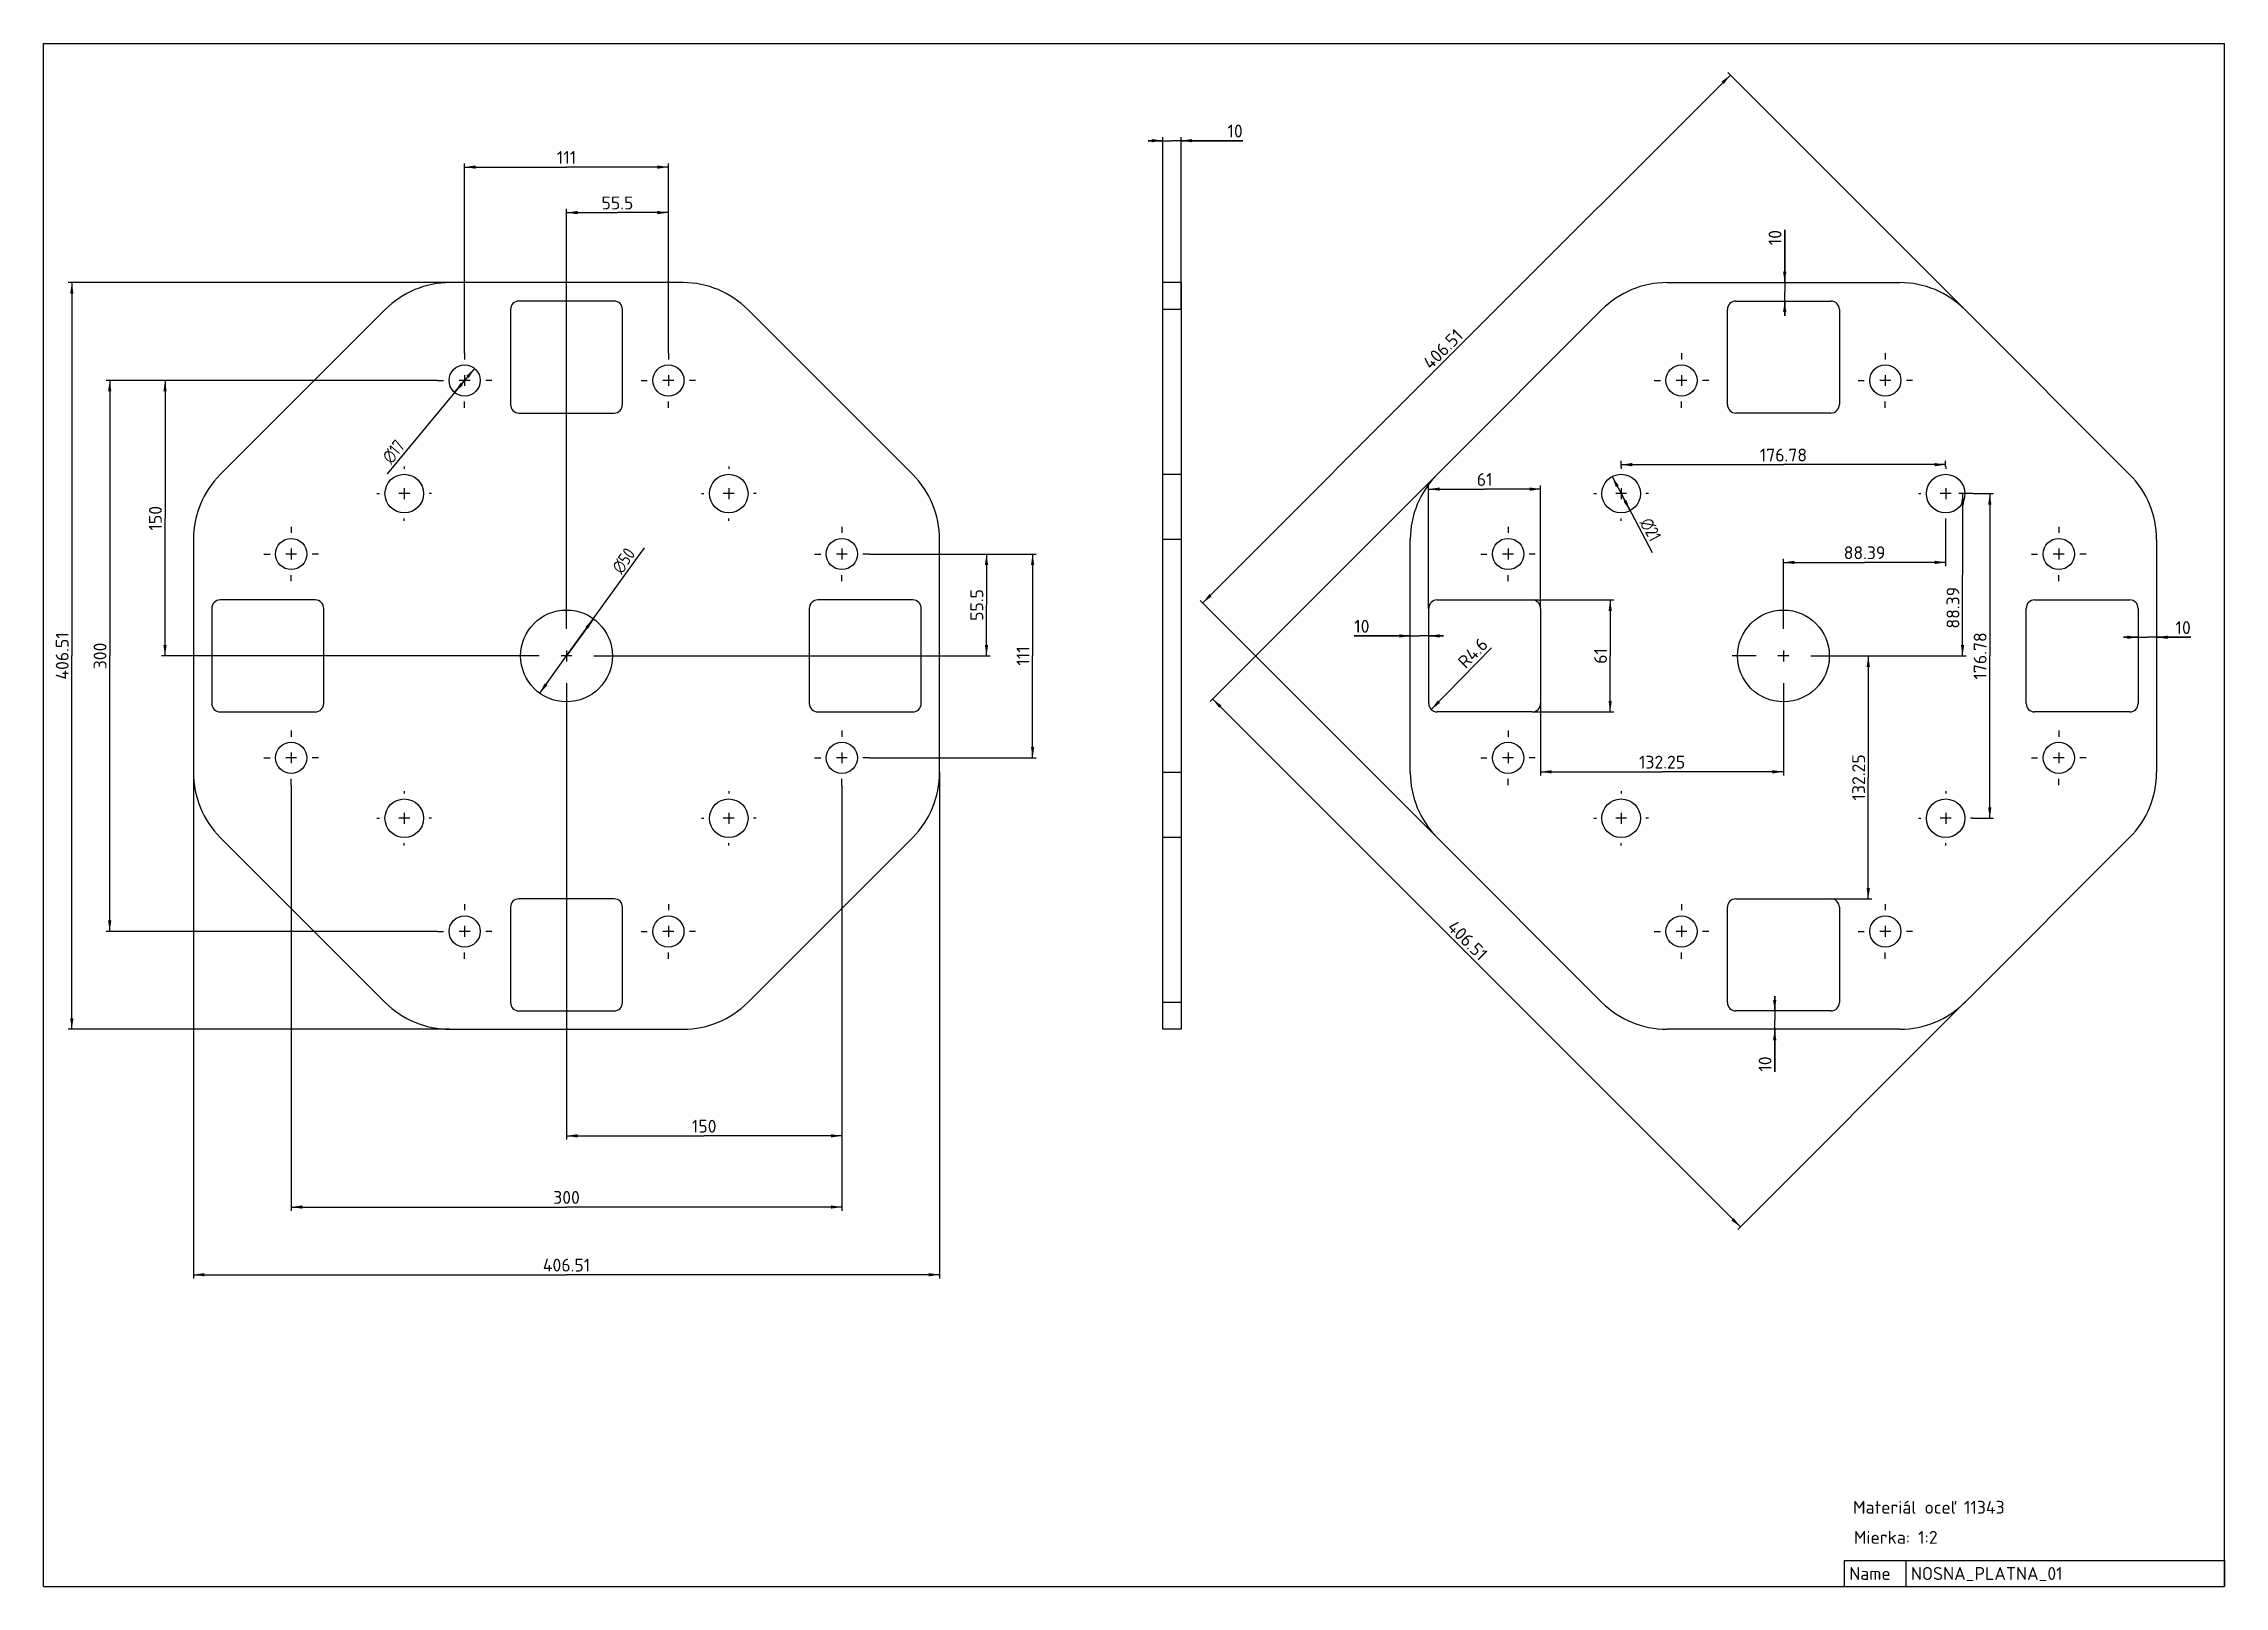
# Model space of a CAD drawing. Header units: millimetres. Extents: x 0 to 594, y 0 to 420.
import ezdxf

# ---------------------------------------------------------------- set-up
doc = ezdxf.new("R2010")
doc.units = ezdxf.units.MM
doc.header["$LTSCALE"] = 32.67
doc.linetypes.add('CENTER', pattern=[0.6, 0.375, -0.075, 0.075, -0.075])
doc.layers.get('0').update_dxf_attribs({"linetype": 'CONTINUOUS'})
doc.layers.add('DEFAULT_1', color=7, linetype='CENTER')
doc.styles.get("Standard").update_dxf_attribs({"font": 'isocpeur.ttf'})
doc.styles.add('TEXTSTYLE_1', font='gdt', dxfattribs={"width": 0.8})
doc.dimstyles.new('DIMSTYLE_1', dxfattribs={"dimtxt": 3.5, "dimasz": 3, "dimexe": 0.18, "dimexo": 0.0625, "dimgap": 0.09, "dimtad": 1, "dimlfac": 2, "dimdsep": 46, "dimtxsty": 'Standard', "dimblk": '_FILLED', "dimblk1": '_FILLED', "dimblk2": '_FILLED', "dimcen": 0.09, "dimadec": 0, "dimazin": 0, "dimtp": 0.01, "dimtm": 0.01, "dimtfac": 1, "dimtofl": 0, "dimtmove": 0, "dimatfit": 3, "dimldrblk": '_FILLED', "dimfxl": 1, "dimtolj": 1, "dimarcsym": 0})
doc.dimstyles.new('DIMSTYLE_2', dxfattribs={"dimtxt": 3.5, "dimasz": 3, "dimexe": 0.18, "dimexo": 0.0625, "dimgap": 0.09, "dimtad": 1, "dimlfac": 2, "dimdsep": 46, "dimtxsty": 'Standard', "dimblk": '_FILLED', "dimblk1": '_FILLED', "dimblk2": '_FILLED', "dimcen": 0.09, "dimadec": 0, "dimazin": 0, "dimtp": 0.01, "dimtm": 0.01, "dimtfac": 1, "dimtofl": 0, "dimtmove": 0, "dimatfit": 3, "dimldrblk": '_FILLED', "dimfxl": 1, "dimtolj": 1, "dimarcsym": 0})
doc.dimstyles.new('DIMSTYLE_3', dxfattribs={"dimtxt": 3.5, "dimasz": 3, "dimexe": 0.18, "dimexo": 0.0625, "dimgap": 0.09, "dimtad": 1, "dimlfac": 2, "dimdsep": 46, "dimtxsty": 'Standard', "dimblk": '_FILLED', "dimblk1": '_FILLED', "dimblk2": '_FILLED', "dimcen": 0.09, "dimadec": 0, "dimazin": 0, "dimtp": 0.01, "dimtm": 0.01, "dimtfac": 1, "dimtofl": 0, "dimtmove": 0, "dimatfit": 3, "dimldrblk": '_FILLED', "dimfxl": 1, "dimtolj": 1, "dimarcsym": 0})

# ---------------------------------------------------------------- blocks, each defined once
blk = doc.blocks.new('_FILLED')
at = {"color": 0, "linetype": 'ByBlock'}
blk.add_solid([(0, 0), (-1, 0.15), (-1, -0.15)], dxfattribs=at)
blk = doc.blocks.new('*D1')
at = {"color": 2, "linetype": 'Continuous'}
for p, q in [((142.43, 267.3), (142.43, 375)), ((170.18, 335.73), (170.18, 375)), ((142.43, 374), (156.3, 374)), ((170.18, 374), (156.3, 374))]:
    blk.add_line(p, q, dxfattribs=at)
at = {"color": 2, "linetype": 'Continuous', "xscale": 3, "yscale": 3, "zscale": 3, "rotation": 180}
blk.add_blockref('_FILLED', (142.43, 374), dxfattribs=at)
at = {"color": 2, "linetype": 'Continuous', "xscale": 3, "yscale": 3, "zscale": 3}
blk.add_blockref('_FILLED', (170.18, 374), dxfattribs=at)
at = {"color": 2, "linetype": 'Continuous', "insert": (156.3, 378.38), "char_height": 3.5, "width": 8.3884, "attachment_point": 2, "line_spacing_factor": 0.9}
blk.add_mtext('55.5', dxfattribs=at)
blk = doc.blocks.new('*D2')
at = {"color": 2, "linetype": 'Continuous'}
for p, q in [((114.68, 335.73), (114.68, 387.39)), ((114.68, 386.39), (142.43, 386.39)), ((170.18, 386.39), (142.43, 386.39)), ((170.18, 335.73), (170.18, 387.39))]:
    blk.add_line(p, q, dxfattribs=at)
at = {"color": 2, "linetype": 'Continuous', "xscale": 3, "yscale": 3, "zscale": 3, "rotation": 180}
blk.add_blockref('_FILLED', (114.68, 386.39), dxfattribs=at)
at = {"color": 2, "linetype": 'Continuous', "xscale": 3, "yscale": 3, "zscale": 3}
blk.add_blockref('_FILLED', (170.18, 386.39), dxfattribs=at)
at = {"color": 2, "linetype": 'Continuous', "insert": (142.43, 390.76), "char_height": 3.5, "width": 5.25, "attachment_point": 2, "line_spacing_factor": 0.9}
blk.add_mtext('111', dxfattribs=at)
blk = doc.blocks.new('*D3')
at = {"color": 2, "linetype": 'Continuous'}
for p, q in [((224.85, 281.05), (257.82, 281.05)), ((256.82, 281.05), (256.82, 267.18)), ((256.82, 253.3), (256.82, 267.18)), ((156.43, 253.3), (257.82, 253.3))]:
    blk.add_line(p, q, dxfattribs=at)
at = {"color": 2, "linetype": 'Continuous', "xscale": 3, "yscale": 3, "zscale": 3}
for p, rotation in [((256.82, 281.05), 90), ((256.82, 253.3), 270)]:
    blk.add_blockref('_FILLED', p, dxfattribs=dict(at, rotation=rotation))
at = {"color": 2, "linetype": 'Continuous', "insert": (252.44, 267.18), "char_height": 3.5, "width": 8.3884, "attachment_point": 2, "rotation": 90, "line_spacing_factor": 0.9}
blk.add_mtext('55.5', dxfattribs=at)
blk = doc.blocks.new('*D4')
at = {"color": 2, "linetype": 'Continuous'}
for p, q in [((224.85, 281.05), (270.38, 281.05)), ((269.38, 281.05), (269.38, 253.3)), ((269.38, 225.55), (269.38, 253.3)), ((224.85, 225.55), (270.38, 225.55))]:
    blk.add_line(p, q, dxfattribs=at)
at = {"color": 2, "linetype": 'Continuous', "xscale": 3, "yscale": 3, "zscale": 3}
for p, rotation in [((269.38, 281.05), 90), ((269.38, 225.55), 270)]:
    blk.add_blockref('_FILLED', p, dxfattribs=dict(at, rotation=rotation))
at = {"color": 2, "linetype": 'Continuous', "insert": (265, 253.3), "char_height": 3.5, "width": 5.25, "attachment_point": 2, "rotation": 90, "line_spacing_factor": 0.9}
blk.add_mtext('111', dxfattribs=at)
blk = doc.blocks.new('*D5')
at = {"color": 2, "linetype": 'Continuous'}
for p, q in [((142.43, 253.3), (163.63, 282.72)), ((149.74, 263.44), (142.43, 253.3)), ((135.12, 243.16), (142.43, 253.3))]:
    blk.add_line(p, q, dxfattribs=at)
at = {"color": 2, "linetype": 'Continuous', "xscale": 3, "yscale": 3, "zscale": 3}
for p, rotation in [((149.74, 263.44), 54.2117936245), ((135.12, 243.16), 234.2117936245)]:
    blk.add_blockref('_FILLED', p, dxfattribs=dict(at, rotation=rotation))
at = {"color": 2, "linetype": 'Continuous', "insert": (154.5, 277.53), "char_height": 3.5, "width": 9.5551, "attachment_point": 1, "rotation": 54.21179, "line_spacing_factor": 0.9, "style": 'TEXTSTYLE_1'}
blk.add_mtext('{\\Fgdt;n}\\Fisocpeur.ttf;50', dxfattribs=at)
blk = doc.blocks.new('*D6')
at = {"color": 2, "linetype": 'Continuous'}
for p, q in [((114.68, 328.3), (93.61, 302.91)), ((111.96, 325.03), (114.68, 328.3)), ((117.39, 331.57), (114.68, 328.3))]:
    blk.add_line(p, q, dxfattribs=at)
at = {"color": 2, "linetype": 'Continuous', "xscale": 3, "yscale": 3, "zscale": 3}
for p, rotation in [((111.96, 325.03), 230.3162740062), ((117.39, 331.57), 50.31627400619999)]:
    blk.add_blockref('_FILLED', p, dxfattribs=dict(at, rotation=rotation))
at = {"color": 2, "linetype": 'Continuous', "insert": (95.9, 312.52), "char_height": 3.5, "width": 8.8609, "attachment_point": 3, "rotation": 50.31627, "line_spacing_factor": 0.9, "style": 'TEXTSTYLE_1'}
blk.add_mtext('{\\Fgdt;n}\\Fisocpeur.ttf;17', dxfattribs=at)
blk = doc.blocks.new('*D7')
at = {"color": 2, "linetype": 'Continuous'}
for p, q in [((142.43, 239.3), (142.43, 121.65)), ((217.43, 218.13), (217.43, 121.65)), ((142.43, 122.65), (179.93, 122.65)), ((217.43, 122.65), (179.93, 122.65))]:
    blk.add_line(p, q, dxfattribs=at)
at = {"color": 2, "linetype": 'Continuous', "xscale": 3, "yscale": 3, "zscale": 3, "rotation": 180}
blk.add_blockref('_FILLED', (142.43, 122.65), dxfattribs=at)
at = {"color": 2, "linetype": 'Continuous', "xscale": 3, "yscale": 3, "zscale": 3}
blk.add_blockref('_FILLED', (217.43, 122.65), dxfattribs=at)
at = {"color": 2, "linetype": 'Continuous', "insert": (179.93, 127.02), "char_height": 3.5, "width": 6.6384, "attachment_point": 2, "line_spacing_factor": 0.9}
blk.add_mtext('150', dxfattribs=at)
blk = doc.blocks.new('*D8')
at = {"color": 2, "linetype": 'Continuous'}
for p, q in [((67.43, 218.13), (67.43, 102.27)), ((217.43, 218.13), (217.43, 102.27)), ((67.43, 103.27), (142.43, 103.27)), ((217.43, 103.27), (142.43, 103.27))]:
    blk.add_line(p, q, dxfattribs=at)
at = {"color": 2, "linetype": 'Continuous', "xscale": 3, "yscale": 3, "zscale": 3, "rotation": 180}
blk.add_blockref('_FILLED', (67.43, 103.27), dxfattribs=at)
at = {"color": 2, "linetype": 'Continuous', "xscale": 3, "yscale": 3, "zscale": 3}
blk.add_blockref('_FILLED', (217.43, 103.27), dxfattribs=at)
at = {"color": 2, "linetype": 'Continuous', "insert": (142.43, 107.64), "char_height": 3.5, "width": 7.3326, "attachment_point": 2, "line_spacing_factor": 0.9}
blk.add_mtext('300', dxfattribs=at)
blk = doc.blocks.new('*D9')
at = {"color": 2, "linetype": 'Continuous'}
for p, q in [((107.25, 328.3), (32.07, 328.3)), ((33.07, 328.3), (33.07, 290.8)), ((33.07, 253.3), (33.07, 290.8)), ((128.43, 253.3), (32.07, 253.3))]:
    blk.add_line(p, q, dxfattribs=at)
at = {"color": 2, "linetype": 'Continuous', "xscale": 3, "yscale": 3, "zscale": 3}
for p, rotation in [((33.07, 328.3), 90), ((33.07, 253.3), 270)]:
    blk.add_blockref('_FILLED', p, dxfattribs=dict(at, rotation=rotation))
at = {"color": 2, "linetype": 'Continuous', "insert": (28.69, 290.8), "char_height": 3.5, "width": 6.6384, "attachment_point": 2, "rotation": 90, "line_spacing_factor": 0.9}
blk.add_mtext('150', dxfattribs=at)
blk = doc.blocks.new('*D10')
at = {"color": 2, "linetype": 'Continuous'}
for p, q in [((107.25, 328.3), (17, 328.3)), ((18, 328.3), (18, 253.3)), ((18, 178.3), (18, 253.3)), ((107.25, 178.3), (17, 178.3))]:
    blk.add_line(p, q, dxfattribs=at)
at = {"color": 2, "linetype": 'Continuous', "xscale": 3, "yscale": 3, "zscale": 3}
for p, rotation in [((18, 328.3), 90), ((18, 178.3), 270)]:
    blk.add_blockref('_FILLED', p, dxfattribs=dict(at, rotation=rotation))
at = {"color": 2, "linetype": 'Continuous', "insert": (13.62, 253.3), "char_height": 3.5, "width": 7.3326, "attachment_point": 2, "rotation": 90, "line_spacing_factor": 0.9}
blk.add_mtext('300', dxfattribs=at)
blk = doc.blocks.new('*D11')
at = {"color": 2, "linetype": 'Continuous'}
for p, q in [((40.8, 221.56), (40.8, 83.84)), ((244.05, 221.56), (244.05, 83.84)), ((40.8, 84.84), (142.43, 84.84)), ((244.05, 84.84), (142.43, 84.84))]:
    blk.add_line(p, q, dxfattribs=at)
at = {"color": 2, "linetype": 'Continuous', "xscale": 3, "yscale": 3, "zscale": 3, "rotation": 180}
blk.add_blockref('_FILLED', (40.8, 84.84), dxfattribs=at)
at = {"color": 2, "linetype": 'Continuous', "xscale": 3, "yscale": 3, "zscale": 3}
blk.add_blockref('_FILLED', (244.05, 84.84), dxfattribs=at)
at = {"color": 2, "linetype": 'Continuous', "insert": (142.43, 89.21), "char_height": 3.5, "width": 12.9298, "attachment_point": 2, "line_spacing_factor": 0.9}
blk.add_mtext('406.51', dxfattribs=at)
blk = doc.blocks.new('*D12')
at = {"color": 2, "linetype": 'Continuous'}
for p, q in [((110.69, 354.93), (6.68, 354.93)), ((7.68, 354.93), (7.68, 253.3)), ((7.68, 151.67), (7.68, 253.3)), ((110.69, 151.67), (6.68, 151.67))]:
    blk.add_line(p, q, dxfattribs=at)
at = {"color": 2, "linetype": 'Continuous', "xscale": 3, "yscale": 3, "zscale": 3}
for p, rotation in [((7.68, 354.93), 90), ((7.68, 151.67), 270)]:
    blk.add_blockref('_FILLED', p, dxfattribs=dict(at, rotation=rotation))
at = {"color": 2, "linetype": 'Continuous', "insert": (3.31, 253.3), "char_height": 3.5, "width": 12.9298, "attachment_point": 2, "rotation": 90, "line_spacing_factor": 0.9}
blk.add_mtext('406.51', dxfattribs=at)
blk = doc.blocks.new('*D13')
at = {"color": 2, "linetype": 'Continuous'}
for p, q in [((459.46, 411.46), (387.6, 339.6)), ((523.31, 347.61), (458.75, 412.16)), ((315.73, 267.73), (387.6, 339.6)), ((379.59, 203.88), (315.03, 268.44))]:
    blk.add_line(p, q, dxfattribs=at)
at = {"color": 2, "linetype": 'Continuous', "xscale": 3, "yscale": 3, "zscale": 3}
for p, rotation in [((459.46, 411.46), 45), ((315.73, 267.73), 225)]:
    blk.add_blockref('_FILLED', p, dxfattribs=dict(at, rotation=rotation))
at = {"color": 2, "linetype": 'Continuous', "insert": (379.91, 338.09), "char_height": 3.5, "width": 12.9298, "attachment_point": 2, "rotation": 45, "line_spacing_factor": 0.9}
blk.add_mtext('406.51', dxfattribs=at)
blk = doc.blocks.new('*D14')
at = {"color": 2, "linetype": 'Continuous'}
for p, q in [((379.59, 302.72), (317.73, 240.86)), ((318.43, 241.57), (390.29, 169.71)), ((462.16, 97.84), (390.29, 169.71)), ((523.31, 159), (461.45, 97.14))]:
    blk.add_line(p, q, dxfattribs=at)
at = {"color": 2, "linetype": 'Continuous', "xscale": 3, "yscale": 3, "zscale": 3}
for p, rotation in [((318.43, 241.57), 135), ((462.16, 97.84), 315)]:
    blk.add_blockref('_FILLED', p, dxfattribs=dict(at, rotation=rotation))
at = {"color": 2, "linetype": 'Continuous', "insert": (389.09, 177.09), "char_height": 3.5, "width": 12.9298, "attachment_point": 2, "rotation": 315, "line_spacing_factor": 0.9}
blk.add_mtext('406.51', dxfattribs=at)
blk = doc.blocks.new('*D15')
at = {"color": 2, "linetype": 'Continuous'}
for p, q in [((304.84, 393.58), (300.84, 393.58)), ((300.84, 393.58), (307.34, 393.58)), ((304.84, 347.61), (304.84, 394.58)), ((326.67, 393.58), (307.34, 393.58)), ((309.84, 347.61), (309.84, 394.58)), ((309.84, 393.58), (326.67, 393.58))]:
    blk.add_line(p, q, dxfattribs=at)
at = {"color": 2, "linetype": 'Continuous', "xscale": 3, "yscale": 3, "zscale": 3}
blk.add_blockref('_FILLED', (304.84, 393.58), dxfattribs=at)
at = {"color": 2, "linetype": 'Continuous', "xscale": 3, "yscale": 3, "zscale": 3, "rotation": 180}
blk.add_blockref('_FILLED', (309.84, 393.58), dxfattribs=at)
at = {"color": 2, "linetype": 'Continuous', "insert": (322.47, 397.95), "char_height": 3.5, "width": 4.1942, "attachment_point": 1, "line_spacing_factor": 0.9}
blk.add_mtext('10', dxfattribs=at)
blk = doc.blocks.new('*D16')
at = {"color": 2, "linetype": 'Continuous'}
for p, q in [((405.46, 268.55), (427.7, 268.55)), ((426.7, 268.55), (426.7, 253.3)), ((426.7, 238.05), (426.7, 253.3)), ((405.46, 238.05), (427.7, 238.05))]:
    blk.add_line(p, q, dxfattribs=at)
at = {"color": 2, "linetype": 'Continuous', "xscale": 3, "yscale": 3, "zscale": 3}
for p, rotation in [((426.7, 268.55), 90), ((426.7, 238.05), 270)]:
    blk.add_blockref('_FILLED', p, dxfattribs=dict(at, rotation=rotation))
at = {"color": 2, "linetype": 'Continuous', "insert": (422.33, 253.3), "char_height": 3.5, "width": 4.1942, "attachment_point": 2, "rotation": 90, "line_spacing_factor": 0.9}
blk.add_mtext('61', dxfattribs=at)
blk = doc.blocks.new('*D17')
at = {"color": 2, "linetype": 'Continuous'}
for p, q in [((377.26, 266.25), (377.26, 299.72)), ((377.26, 298.72), (392.51, 298.72)), ((407.76, 298.72), (392.51, 298.72)), ((407.76, 266.25), (407.76, 299.72))]:
    blk.add_line(p, q, dxfattribs=at)
at = {"color": 2, "linetype": 'Continuous', "xscale": 3, "yscale": 3, "zscale": 3, "rotation": 180}
blk.add_blockref('_FILLED', (377.26, 298.72), dxfattribs=at)
at = {"color": 2, "linetype": 'Continuous', "xscale": 3, "yscale": 3, "zscale": 3}
blk.add_blockref('_FILLED', (407.76, 298.72), dxfattribs=at)
at = {"color": 2, "linetype": 'Continuous', "insert": (392.51, 303.09), "char_height": 3.5, "width": 4.1942, "attachment_point": 2, "line_spacing_factor": 0.9}
blk.add_mtext('61', dxfattribs=at)
blk = doc.blocks.new('*D18')
at = {"color": 2, "linetype": 'Continuous'}
blk.add_line((377.96, 238.7), (394.34, 255.5), dxfattribs=at)
at = {"color": 2, "linetype": 'Continuous', "xscale": 3, "yscale": 3, "zscale": 3, "rotation": 225.7103173213}
blk.add_blockref('_FILLED', (377.96, 238.7), dxfattribs=at)
at = {"color": 2, "linetype": 'Continuous', "insert": (384.87, 252.06), "char_height": 3.5, "width": 9.0826, "attachment_point": 1, "rotation": 45.71032, "line_spacing_factor": 0.9}
blk.add_mtext('R4.6', dxfattribs=at)
blk = doc.blocks.new('*D19')
at = {"color": 2, "linetype": 'Continuous'}
for p, q in [((487.89, 253.3), (498, 253.3)), ((497, 253.3), (497, 220.24)), ((497, 187.17), (497, 220.24)), ((486.84, 187.17), (498, 187.17))]:
    blk.add_line(p, q, dxfattribs=at)
at = {"color": 2, "linetype": 'Continuous', "xscale": 3, "yscale": 3, "zscale": 3}
for p, rotation in [((497, 253.3), 90), ((497, 187.17), 270)]:
    blk.add_blockref('_FILLED', p, dxfattribs=dict(at, rotation=rotation))
at = {"color": 2, "linetype": 'Continuous', "insert": (492.62, 220.24), "char_height": 3.5, "width": 12.5826, "attachment_point": 2, "rotation": 90, "line_spacing_factor": 0.9}
blk.add_mtext('132.25', dxfattribs=at)
blk = doc.blocks.new('*D20')
at = {"color": 2, "linetype": 'Continuous'}
for p, q in [((407.76, 240.35), (407.76, 220.76)), ((473.89, 239.3), (473.89, 220.76)), ((407.76, 221.76), (440.83, 221.76)), ((473.89, 221.76), (440.83, 221.76))]:
    blk.add_line(p, q, dxfattribs=at)
at = {"color": 2, "linetype": 'Continuous', "xscale": 3, "yscale": 3, "zscale": 3, "rotation": 180}
blk.add_blockref('_FILLED', (407.76, 221.76), dxfattribs=at)
at = {"color": 2, "linetype": 'Continuous', "xscale": 3, "yscale": 3, "zscale": 3}
blk.add_blockref('_FILLED', (473.89, 221.76), dxfattribs=at)
at = {"color": 2, "linetype": 'Continuous', "insert": (440.83, 226.14), "char_height": 3.5, "width": 12.5826, "attachment_point": 2, "line_spacing_factor": 0.9}
blk.add_mtext('132.25', dxfattribs=at)
blk = doc.blocks.new('*D21')
at = {"color": 2, "linetype": 'Continuous'}
for p, q in [((372.26, 258.75), (356.94, 258.75)), ((356.94, 258.75), (374.76, 258.75)), ((381.26, 258.75), (374.76, 258.75)), ((377.26, 258.75), (381.26, 258.75))]:
    blk.add_line(p, q, dxfattribs=at)
at = {"color": 2, "linetype": 'Continuous', "xscale": 3, "yscale": 3, "zscale": 3}
blk.add_blockref('_FILLED', (372.26, 258.75), dxfattribs=at)
at = {"color": 2, "linetype": 'Continuous', "xscale": 3, "yscale": 3, "zscale": 3, "rotation": 180}
blk.add_blockref('_FILLED', (377.26, 258.75), dxfattribs=at)
at = {"color": 2, "linetype": 'Continuous', "insert": (361.14, 263.13), "char_height": 3.5, "width": 4.1942, "attachment_point": 3, "line_spacing_factor": 0.9}
blk.add_mtext('10', dxfattribs=at)
blk = doc.blocks.new('*D22')
at = {"color": 2, "linetype": 'Continuous'}
for p, q in [((471.51, 156.67), (471.51, 160.67)), ((471.51, 160.67), (471.51, 154.17)), ((471.51, 140.09), (471.51, 154.17)), ((471.51, 151.67), (471.51, 140.09))]:
    blk.add_line(p, q, dxfattribs=at)
at = {"color": 2, "linetype": 'Continuous', "xscale": 3, "yscale": 3, "zscale": 3}
for p, rotation in [((471.51, 156.67), 270), ((471.51, 151.67), 90)]:
    blk.add_blockref('_FILLED', p, dxfattribs=dict(at, rotation=rotation))
at = {"color": 2, "linetype": 'Continuous', "insert": (467.14, 144.28), "char_height": 3.5, "width": 4.1942, "attachment_point": 3, "rotation": 90, "line_spacing_factor": 0.9}
blk.add_mtext('10', dxfattribs=at)
blk = doc.blocks.new('*D23')
at = {"color": 2, "linetype": 'Continuous'}
for p, q in [((570.52, 258.39), (566.52, 258.39)), ((566.52, 258.39), (573.02, 258.39)), ((584.9, 258.39), (573.02, 258.39)), ((575.52, 258.39), (584.9, 258.39))]:
    blk.add_line(p, q, dxfattribs=at)
at = {"color": 2, "linetype": 'Continuous', "xscale": 3, "yscale": 3, "zscale": 3}
blk.add_blockref('_FILLED', (570.52, 258.39), dxfattribs=at)
at = {"color": 2, "linetype": 'Continuous', "xscale": 3, "yscale": 3, "zscale": 3, "rotation": 180}
blk.add_blockref('_FILLED', (575.52, 258.39), dxfattribs=at)
at = {"color": 2, "linetype": 'Continuous', "insert": (580.7, 262.76), "char_height": 3.5, "width": 4.1942, "attachment_point": 1, "line_spacing_factor": 0.9}
blk.add_mtext('10', dxfattribs=at)
blk = doc.blocks.new('*D24')
at = {"color": 2, "linetype": 'Continuous'}
for p, q in [((474.24, 354.93), (474.24, 369.32)), ((474.24, 369.32), (474.24, 352.43)), ((474.24, 345.93), (474.24, 352.43)), ((474.24, 349.93), (474.24, 345.93))]:
    blk.add_line(p, q, dxfattribs=at)
at = {"color": 2, "linetype": 'Continuous', "xscale": 3, "yscale": 3, "zscale": 3}
for p, rotation in [((474.24, 354.93), 270), ((474.24, 349.93), 90)]:
    blk.add_blockref('_FILLED', p, dxfattribs=dict(at, rotation=rotation))
at = {"color": 2, "linetype": 'Continuous', "insert": (469.86, 365.12), "char_height": 3.5, "width": 4.1942, "attachment_point": 1, "rotation": 90, "line_spacing_factor": 0.9}
blk.add_mtext('10', dxfattribs=at)
blk = doc.blocks.new('*D25')
at = {"color": 2, "linetype": 'Continuous'}
for p, q in [((429.7, 304.92), (429.7, 306.38)), ((429.7, 305.38), (473.89, 305.38)), ((518.08, 305.38), (473.89, 305.38)), ((518.08, 304.92), (518.08, 306.38))]:
    blk.add_line(p, q, dxfattribs=at)
at = {"color": 2, "linetype": 'Continuous', "xscale": 3, "yscale": 3, "zscale": 3, "rotation": 180}
blk.add_blockref('_FILLED', (429.7, 305.38), dxfattribs=at)
at = {"color": 2, "linetype": 'Continuous', "xscale": 3, "yscale": 3, "zscale": 3}
blk.add_blockref('_FILLED', (518.08, 305.38), dxfattribs=at)
at = {"color": 2, "linetype": 'Continuous', "insert": (473.89, 309.75), "char_height": 3.5, "width": 12.5826, "attachment_point": 2, "line_spacing_factor": 0.9}
blk.add_mtext('176.78', dxfattribs=at)
blk = doc.blocks.new('*D26')
at = {"color": 2, "linetype": 'Continuous'}
for p, q in [((518.08, 290.07), (518.08, 277.77)), ((473.89, 267.3), (473.89, 279.77)), ((473.89, 278.77), (495.99, 278.77)), ((518.08, 278.77), (495.99, 278.77))]:
    blk.add_line(p, q, dxfattribs=at)
at = {"color": 2, "linetype": 'Continuous', "xscale": 3, "yscale": 3, "zscale": 3, "rotation": 180}
blk.add_blockref('_FILLED', (473.89, 278.77), dxfattribs=at)
at = {"color": 2, "linetype": 'Continuous', "xscale": 3, "yscale": 3, "zscale": 3}
blk.add_blockref('_FILLED', (518.08, 278.77), dxfattribs=at)
at = {"color": 2, "linetype": 'Continuous', "insert": (495.99, 283.15), "char_height": 3.5, "width": 10.8326, "attachment_point": 2, "line_spacing_factor": 0.9}
blk.add_mtext('88.39', dxfattribs=at)
blk = doc.blocks.new('*D27')
at = {"color": 2, "linetype": 'Continuous'}
for p, q in [((524.83, 297.5), (521.69, 297.5)), ((522.69, 297.5), (522.69, 275.4)), ((522.69, 253.3), (522.69, 275.4)), ((487.89, 253.3), (523.69, 253.3))]:
    blk.add_line(p, q, dxfattribs=at)
at = {"color": 2, "linetype": 'Continuous', "xscale": 3, "yscale": 3, "zscale": 3}
for p, rotation in [((522.69, 297.5), 90), ((522.69, 253.3), 270)]:
    blk.add_blockref('_FILLED', p, dxfattribs=dict(at, rotation=rotation))
at = {"color": 2, "linetype": 'Continuous', "insert": (518.32, 266.43), "char_height": 3.5, "width": 10.8326, "attachment_point": 2, "rotation": 90, "line_spacing_factor": 0.9}
blk.add_mtext('88.39', dxfattribs=at)
blk = doc.blocks.new('*D28')
at = {"color": 2, "linetype": 'Continuous'}
for p, q in [((525.51, 297.5), (531.1, 297.5)), ((530.1, 297.5), (530.1, 253.3)), ((530.1, 209.11), (530.1, 253.3)), ((525.51, 209.11), (531.1, 209.11))]:
    blk.add_line(p, q, dxfattribs=at)
at = {"color": 2, "linetype": 'Continuous', "xscale": 3, "yscale": 3, "zscale": 3}
for p, rotation in [((530.1, 297.5), 90), ((530.1, 209.11), 270)]:
    blk.add_blockref('_FILLED', p, dxfattribs=dict(at, rotation=rotation))
at = {"color": 2, "linetype": 'Continuous', "insert": (525.72, 253.3), "char_height": 3.5, "width": 12.5826, "attachment_point": 2, "rotation": 90, "line_spacing_factor": 0.9}
blk.add_mtext('176.78', dxfattribs=at)
blk = doc.blocks.new('*D29')
at = {"color": 2, "linetype": 'Continuous'}
for p, q in [((427.25, 302.14), (429.7, 297.5)), ((432.14, 292.85), (429.7, 297.5)), ((429.7, 297.5), (438.13, 281.43))]:
    blk.add_line(p, q, dxfattribs=at)
at = {"color": 2, "linetype": 'Continuous', "xscale": 3, "yscale": 3, "zscale": 3}
for p, rotation in [((427.25, 302.14), 117.7100023145), ((432.14, 292.85), 297.7100023145)]:
    blk.add_blockref('_FILLED', p, dxfattribs=dict(at, rotation=rotation))
at = {"color": 2, "linetype": 'Continuous', "insert": (437.89, 291.31), "char_height": 3.5, "width": 8.8609, "attachment_point": 1, "rotation": 297.71, "line_spacing_factor": 0.9, "style": 'TEXTSTYLE_1'}
blk.add_mtext('{\\Fgdt;n}\\Fisocpeur.ttf;21', dxfattribs=at)
blk = doc.blocks.new('*T30')
at = {"color": 2, "linetype": 'Continuous'}
for p, q in [((0, 0), (103.6, 0)), ((0, 0), (0, -7)), ((16.8, 0), (16.8, -7)), ((103.6, 0), (103.6, -7)), ((0, -7), (103.6, -7))]:
    blk.add_line(p, q, dxfattribs=at)
at = {"color": 2, "linetype": 'Continuous', "char_height": 3.5, "attachment_point": 1, "line_spacing_factor": 0.9}
for s, insert, width in [('Name', (1.4, -1.75), 21.6653), ('NOSNA_PLATNA_01', (18.2, -1.75), 83.8843)]:
    blk.add_mtext(s, dxfattribs=dict(at, insert=insert, width=width))

msp = doc.modelspace()

# ---------------------------------------------------------------- linework, layer by layer
at = {"color": 7, "linetype": 'Continuous'}
for p, q in [((0, 0), (0, 420)), ((0, 420), (594, 420)), ((594, 0), (594, 420)), ((174.1661, 354.9279), (110.6864, 354.9279)), ((304.839, 151.6744), (304.839, 354.9279)), ((309.839, 354.9279), (304.839, 354.9279)), ((309.839, 354.9279), (309.839, 151.6744)), ((442.1499, 354.9279), (505.6295, 354.9279)), ((93.0087, 347.6055), (48.1218, 302.7186)), ((127.1762, 347.6279), (127.1762, 321.7279)), ((155.3762, 349.9279), (129.4762, 349.9279)), ((157.6762, 321.7279), (157.6762, 347.6279)), ((236.7307, 302.7186), (191.8437, 347.6055)), ((309.839, 347.6055), (304.839, 347.6055)), ((379.5853, 302.7186), (424.4722, 347.6055)), ((458.6397, 321.7279), (458.6397, 347.6279)), ((460.9397, 349.9279), (486.8397, 349.9279)), ((489.1397, 347.6279), (489.1397, 321.7279)), ((523.3072, 347.6055), (568.1941, 302.7186)), ((116.1612, 328.3011), (113.1912, 328.3011)), ((114.6762, 329.7861), (114.6762, 326.8161)), ((171.6612, 328.3011), (168.6912, 328.3011)), ((170.1762, 329.7861), (170.1762, 326.8161)), ((447.6247, 328.3011), (444.6547, 328.3011)), ((446.1397, 329.7861), (446.1397, 326.8161)), ((503.1247, 328.3011), (500.1547, 328.3011)), ((501.6397, 329.7861), (501.6397, 326.8161)), ((129.4762, 319.4279), (155.3762, 319.4279)), ((486.8397, 319.4279), (460.9397, 319.4279)), ((99.7171, 297.4953), (96.7471, 297.4953)), ((98.2321, 298.9803), (98.2321, 296.0103)), ((188.1054, 297.4953), (185.1354, 297.4953)), ((186.6204, 298.9803), (186.6204, 296.0103)), ((309.839, 302.7186), (304.839, 302.7186)), ((431.1805, 297.4953), (428.2105, 297.4953)), ((429.6955, 298.9803), (429.6955, 296.0103)), ((519.5689, 297.4953), (516.5989, 297.4953)), ((518.0839, 298.9803), (518.0839, 296.0103)), ((40.7995, 285.041), (40.7995, 221.5613)), ((68.9112, 281.0511), (65.9412, 281.0511)), ((67.4262, 282.5361), (67.4262, 279.5661)), ((218.9112, 281.0511), (215.9412, 281.0511)), ((217.4262, 282.5361), (217.4262, 279.5661)), ((244.053, 221.5613), (244.053, 285.041)), ((309.839, 285.041), (304.839, 285.041)), ((372.263, 221.5613), (372.263, 285.041)), ((400.3747, 281.0511), (397.4047, 281.0511)), ((398.8897, 282.5361), (398.8897, 279.5661)), ((550.3747, 281.0511), (547.4047, 281.0511)), ((548.8897, 282.5361), (548.8897, 279.5661)), ((575.5165, 285.041), (575.5165, 221.5613)), ((73.9995, 268.5511), (48.0995, 268.5511)), ((236.753, 268.5511), (210.853, 268.5511)), ((379.563, 268.5511), (405.463, 268.5511)), ((542.3165, 268.5511), (568.2165, 268.5511)), ((45.7995, 266.2511), (45.7995, 240.3511)), ((76.2995, 240.3511), (76.2995, 266.2511)), ((208.553, 266.2511), (208.553, 240.3511)), ((239.053, 240.3511), (239.053, 266.2511)), ((377.263, 240.3511), (377.263, 266.2511)), ((407.763, 266.2511), (407.763, 240.3511)), ((540.0165, 240.3511), (540.0165, 266.2511)), ((570.5165, 266.2511), (570.5165, 240.3511)), ((143.9112, 253.3011), (140.9412, 253.3011)), ((142.4262, 254.7861), (142.4262, 251.8161)), ((475.3747, 253.3011), (472.4047, 253.3011)), ((473.8897, 254.7861), (473.8897, 251.8161)), ((48.0995, 238.0511), (73.9995, 238.0511)), ((210.853, 238.0511), (236.753, 238.0511)), ((405.463, 238.0511), (379.563, 238.0511)), ((568.2165, 238.0511), (542.3165, 238.0511)), ((67.4262, 227.0361), (67.4262, 224.0661)), ((217.4262, 227.0361), (217.4262, 224.0661)), ((398.8897, 227.0361), (398.8897, 224.0661)), ((548.8897, 227.0361), (548.8897, 224.0661)), ((68.9112, 225.5511), (65.9412, 225.5511)), ((218.9112, 225.5511), (215.9412, 225.5511)), ((309.839, 221.5613), (304.839, 221.5613)), ((400.3747, 225.5511), (397.4047, 225.5511)), ((550.3747, 225.5511), (547.4047, 225.5511)), ((99.7171, 209.107), (96.7471, 209.107)), ((98.2321, 210.592), (98.2321, 207.622)), ((188.1054, 209.107), (185.1354, 209.107)), ((186.6204, 210.592), (186.6204, 207.622)), ((431.1805, 209.107), (428.2105, 209.107)), ((429.6955, 210.592), (429.6955, 207.622)), ((519.5689, 209.107), (516.5989, 209.107)), ((518.0839, 210.592), (518.0839, 207.622)), ((48.1218, 203.8836), (93.0087, 158.9967)), ((191.8437, 158.9967), (236.7307, 203.8836)), ((309.839, 203.8836), (304.839, 203.8836)), ((424.4722, 158.9967), (379.5853, 203.8836)), ((568.1941, 203.8836), (523.3072, 158.9967)), ((127.1762, 184.8744), (127.1762, 158.9744)), ((155.3762, 187.1744), (129.4762, 187.1744)), ((157.6762, 158.9744), (157.6762, 184.8744)), ((458.6397, 158.9744), (458.6397, 184.8744)), ((460.9397, 187.1744), (486.8397, 187.1744)), ((489.1397, 184.8744), (489.1397, 158.9744)), ((116.1612, 178.3011), (113.1912, 178.3011)), ((114.6762, 179.7861), (114.6762, 176.8161)), ((171.6612, 178.3011), (168.6912, 178.3011)), ((170.1762, 179.7861), (170.1762, 176.8161)), ((447.6247, 178.3011), (444.6547, 178.3011)), ((446.1397, 179.7861), (446.1397, 176.8161)), ((503.1247, 178.3011), (500.1547, 178.3011)), ((501.6397, 179.7861), (501.6397, 176.8161)), ((129.4762, 156.6744), (155.3762, 156.6744)), ((309.839, 158.9967), (304.839, 158.9967)), ((486.8397, 156.6744), (460.9397, 156.6744)), ((110.6864, 151.6744), (174.1661, 151.6744)), ((309.839, 151.6744), (304.839, 151.6744)), ((505.6295, 151.6744), (442.1499, 151.6744)), ((0, 0), (594, 0))]:
    msp.add_line(p, q, dxfattribs=at)
for centre, radius in [((114.6762, 328.3011), 4.25), ((170.1762, 328.3011), 4.25), ((446.1397, 328.3011), 4.25), ((501.6397, 328.3011), 4.25), ((98.2321, 297.4953), 5.25), ((186.6204, 297.4953), 5.25), ((429.6955, 297.4953), 5.25), ((518.0839, 297.4953), 5.25), ((67.4262, 281.0511), 4.25), ((217.4262, 281.0511), 4.25), ((398.8897, 281.0511), 4.25), ((548.8897, 281.0511), 4.25), ((142.4262, 253.3011), 12.5), ((473.8897, 253.3011), 12.5), ((67.4262, 225.5511), 4.25), ((217.4262, 225.5511), 4.25), ((398.8897, 225.5511), 4.25), ((548.8897, 225.5511), 4.25), ((98.2321, 209.107), 5.25), ((186.6204, 209.107), 5.25), ((429.6955, 209.107), 5.25), ((518.0839, 209.107), 5.25), ((114.6762, 178.3011), 4.25), ((170.1762, 178.3011), 4.25), ((446.1397, 178.3011), 4.25), ((501.6397, 178.3011), 4.25)]:
    msp.add_circle(centre, radius, dxfattribs=at)
for centre, radius, start, end in [((110.6864, 329.9279), 25, 90, 135), ((174.1661, 329.9279), 25, 45, 90), ((442.1499, 329.9279), 25, 90, 135), ((505.6295, 329.9279), 25, 45, 90), ((129.4762, 347.6279), 2.3, 90, 180), ((155.3762, 347.6279), 2.3, 0, 90), ((460.9397, 347.6279), 2.3, 90, 180), ((486.8397, 347.6279), 2.3, 0, 90), ((129.4762, 321.7279), 2.3, 180, 270), ((155.3762, 321.7279), 2.3, 270, 360), ((460.9397, 321.7279), 2.3, 180, 270), ((486.8397, 321.7279), 2.3, 270, 360), ((65.7995, 285.041), 25, 135, 180), ((219.053, 285.041), 25, 0, 45), ((397.263, 285.041), 25, 135, 180), ((550.5165, 285.041), 25, 0, 45), ((48.0995, 266.2511), 2.3, 90, 180), ((73.9995, 266.2511), 2.3, 0, 90), ((210.853, 266.2511), 2.3, 90, 180), ((236.753, 266.2511), 2.3, 0, 90), ((379.563, 266.2511), 2.3, 90, 180), ((405.463, 266.2511), 2.3, 0, 90), ((542.3165, 266.2511), 2.3, 90, 180), ((568.2165, 266.2511), 2.3, 0, 90), ((48.0995, 240.3511), 2.3, 180, 270), ((73.9995, 240.3511), 2.3, 270, 360), ((210.853, 240.3511), 2.3, 180, 270), ((236.753, 240.3511), 2.3, 270, 360), ((379.563, 240.3511), 2.3, 180, 270), ((405.463, 240.3511), 2.3, 270, 360), ((542.3165, 240.3511), 2.3, 180, 270), ((568.2165, 240.3511), 2.3, 270, 360), ((65.7995, 221.5613), 25, 180, 225), ((219.053, 221.5613), 25, 315, 360), ((397.263, 221.5613), 25, 180, 225), ((550.5165, 221.5613), 25, 315, 360), ((129.4762, 184.8744), 2.3, 90, 180), ((155.3762, 184.8744), 2.3, 0, 90), ((460.9397, 184.8744), 2.3, 90, 180), ((486.8397, 184.8744), 2.3, 0, 90), ((110.6864, 176.6744), 25, 225, 270), ((129.4762, 158.9744), 2.3, 180, 270), ((155.3762, 158.9744), 2.3, 270, 360), ((174.1661, 176.6744), 25, 270, 315), ((442.1499, 176.6744), 25, 225, 270), ((460.9397, 158.9744), 2.3, 180, 270), ((486.8397, 158.9744), 2.3, 270, 360), ((505.6295, 176.6744), 25, 270, 315)]:
    msp.add_arc(centre, radius, start, end, dxfattribs=at)
at = {"layer": 'DEFAULT_1', "color": 7, "linetype": 'CENTER'}
for p, q in [((114.6762, 335.7261), (114.6762, 334.0511)), ((170.1762, 335.7261), (170.1762, 334.0511)), ((446.1397, 335.7261), (446.1397, 334.0511)), ((501.6397, 335.7261), (501.6397, 334.0511)), ((107.2512, 328.3011), (108.9262, 328.3011)), ((122.1012, 328.3011), (120.4262, 328.3011)), ((162.7512, 328.3011), (164.4262, 328.3011)), ((177.6012, 328.3011), (175.9262, 328.3011)), ((438.7147, 328.3011), (440.3897, 328.3011)), ((453.5647, 328.3011), (451.8897, 328.3011)), ((494.2147, 328.3011), (495.8897, 328.3011)), ((509.0647, 328.3011), (507.3897, 328.3011)), ((114.6762, 320.8761), (114.6762, 322.5511)), ((170.1762, 320.8761), (170.1762, 322.5511)), ((446.1397, 320.8761), (446.1397, 322.5511)), ((501.6397, 320.8761), (501.6397, 322.5511)), ((98.2321, 304.9203), (98.2321, 304.2453)), ((186.6204, 304.9203), (186.6204, 304.2453)), ((429.6955, 304.9203), (429.6955, 304.2453)), ((518.0839, 304.9203), (518.0839, 304.2453)), ((90.8071, 297.4953), (91.4821, 297.4953)), ((105.6571, 297.4953), (104.9821, 297.4953)), ((179.1954, 297.4953), (179.8704, 297.4953)), ((194.0454, 297.4953), (193.3704, 297.4953)), ((422.2705, 297.4953), (422.9455, 297.4953)), ((437.1205, 297.4953), (436.4455, 297.4953)), ((510.6589, 297.4953), (511.3339, 297.4953)), ((525.5089, 297.4953), (524.8339, 297.4953)), ((67.4262, 288.4761), (67.4262, 286.8011)), ((98.2321, 290.0703), (98.2321, 290.7453)), ((186.6204, 290.0703), (186.6204, 290.7453)), ((217.4262, 288.4761), (217.4262, 286.8011)), ((398.8897, 288.4761), (398.8897, 286.8011)), ((429.6955, 290.0703), (429.6955, 290.7453)), ((518.0839, 290.0703), (518.0839, 290.7453)), ((548.8897, 288.4761), (548.8897, 286.8011)), ((60.0012, 281.0511), (61.6762, 281.0511)), ((74.8512, 281.0511), (73.1762, 281.0511)), ((210.0012, 281.0511), (211.6762, 281.0511)), ((224.8512, 281.0511), (223.1762, 281.0511)), ((391.4647, 281.0511), (393.1397, 281.0511)), ((406.3147, 281.0511), (404.6397, 281.0511)), ((541.4647, 281.0511), (543.1397, 281.0511)), ((556.3147, 281.0511), (554.6397, 281.0511)), ((67.4262, 273.6261), (67.4262, 275.3011)), ((217.4262, 273.6261), (217.4262, 275.3011)), ((398.8897, 273.6261), (398.8897, 275.3011)), ((548.8897, 273.6261), (548.8897, 275.3011)), ((142.4262, 260.7261), (142.4262, 267.3011)), ((473.8897, 260.7261), (473.8897, 267.3011)), ((135.0012, 253.3011), (128.4262, 253.3011)), ((149.8512, 253.3011), (156.4262, 253.3011)), ((466.4647, 253.3011), (459.8897, 253.3011)), ((481.3147, 253.3011), (487.8897, 253.3011)), ((142.4262, 245.8761), (142.4262, 239.3011)), ((473.8897, 245.8761), (473.8897, 239.3011)), ((67.4262, 232.9761), (67.4262, 231.3011)), ((217.4262, 232.9761), (217.4262, 231.3011)), ((398.8897, 232.9761), (398.8897, 231.3011)), ((548.8897, 232.9761), (548.8897, 231.3011)), ((60.0012, 225.5511), (61.6762, 225.5511)), ((67.4262, 218.1261), (67.4262, 219.8011)), ((74.8512, 225.5511), (73.1762, 225.5511)), ((210.0012, 225.5511), (211.6762, 225.5511)), ((217.4262, 218.1261), (217.4262, 219.8011)), ((224.8512, 225.5511), (223.1762, 225.5511)), ((391.4647, 225.5511), (393.1397, 225.5511)), ((398.8897, 218.1261), (398.8897, 219.8011)), ((406.3147, 225.5511), (404.6397, 225.5511)), ((541.4647, 225.5511), (543.1397, 225.5511)), ((548.8897, 218.1261), (548.8897, 219.8011)), ((556.3147, 225.5511), (554.6397, 225.5511)), ((98.2321, 216.532), (98.2321, 215.857)), ((186.6204, 216.532), (186.6204, 215.857)), ((429.6955, 216.532), (429.6955, 215.857)), ((518.0839, 216.532), (518.0839, 215.857)), ((90.8071, 209.107), (91.4821, 209.107)), ((105.6571, 209.107), (104.9821, 209.107)), ((179.1954, 209.107), (179.8704, 209.107)), ((194.0454, 209.107), (193.3704, 209.107)), ((422.2705, 209.107), (422.9455, 209.107)), ((437.1205, 209.107), (436.4455, 209.107)), ((510.6589, 209.107), (511.3339, 209.107)), ((525.5089, 209.107), (524.8339, 209.107)), ((98.2321, 201.682), (98.2321, 202.357)), ((186.6204, 201.682), (186.6204, 202.357)), ((429.6955, 201.682), (429.6955, 202.357)), ((518.0839, 201.682), (518.0839, 202.357)), ((114.6762, 185.7261), (114.6762, 184.0511)), ((170.1762, 185.7261), (170.1762, 184.0511)), ((446.1397, 185.7261), (446.1397, 184.0511)), ((501.6397, 185.7261), (501.6397, 184.0511)), ((107.2512, 178.3011), (108.9262, 178.3011)), ((122.1012, 178.3011), (120.4262, 178.3011)), ((162.7512, 178.3011), (164.4262, 178.3011)), ((177.6012, 178.3011), (175.9262, 178.3011)), ((438.7147, 178.3011), (440.3897, 178.3011)), ((453.5647, 178.3011), (451.8897, 178.3011)), ((494.2147, 178.3011), (495.8897, 178.3011)), ((509.0647, 178.3011), (507.3897, 178.3011)), ((114.6762, 170.8761), (114.6762, 172.5511)), ((170.1762, 170.8761), (170.1762, 172.5511)), ((446.1397, 170.8761), (446.1397, 172.5511)), ((501.6397, 170.8761), (501.6397, 172.5511))]:
    msp.add_line(p, q, dxfattribs=at)

# ---------------------------------------------------------------- block references
msp.add_blockref('*T30', (490.4, 7))

# ---------------------------------------------------------------- texts
at = {"color": 2, "linetype": 'Continuous', "char_height": 3.5, "attachment_point": 1, "line_spacing_factor": 0.9}
for s, insert, width in [('Materiál oceľ 11343', (492.8503, 23.2758), 41.421488), ('Mierka: 1:2', (493.085, 15.0827), 22.041322)]:
    msp.add_mtext(s, dxfattribs=dict(at, insert=insert, width=width))

# ---------------------------------------------------------------- dimensions: what is measured, and where the dimension line sits
at = {"color": 2, "linetype": 'Continuous'}
for base, p1, p2, angle, picture, middle in [((315.7345, 267.7345), (523.3072, 347.6055), (379.5853, 203.8836), 225, '*D13', (377.7477, 331.3552)), ((474.2399, 354.9279), (486.8397, 349.9279), (505.6295, 354.9279), 90, '*D24', (471.6149, 367.2199)), ((7.6813, 354.9279), (110.6864, 151.6744), (110.6864, 354.9279), 90, '*D12', (7.953, 247.5215)), ((18, 178.3011), (107.2512, 328.3011), (107.2512, 178.3011), 270, '*D10', (17.0178, 250.0234)), ((33.0682, 253.3011), (107.2512, 328.3011), (128.4262, 253.3011), 270, '*D9', (31.9305, 287.8338)), ((462.1553, 97.8447), (379.5853, 302.7186), (523.3072, 158.9967), 315, '*D14', (384.46, 181.3571)), ((522.6918, 297.4953), (487.8897, 253.3011), (524.8339, 297.4953), 90, '*D27', (522.4937, 261.584)), ((530.0985, 209.107), (525.5089, 297.4953), (525.5089, 209.107), 270, '*D28', (530.2924, 247.6767)), ((256.8192, 281.0511), (156.4262, 253.3011), (224.8512, 281.0511), 90, '*D3', (256.0735, 263.4265)), ((269.3761, 281.0511), (224.8512, 225.5511), (224.8512, 281.0511), 90, '*D4', (267.9273, 250.9544)), ((372.263, 258.7524), (377.263, 266.2511), (372.263, 285.041), 180, '*D21', (354.8447, 261.3774)), ((426.7024, 238.0511), (405.463, 268.5511), (405.463, 238.0511), 270, '*D16', (425.0171, 251.4263)), ((497, 253.3011), (486.8397, 187.1744), (487.8897, 253.3011), 90, '*D19', (497.194, 214.6133)), ((407.763, 221.7639), (473.8897, 239.3011), (407.763, 240.3511), 180, '*D20', (434.535, 224.3889)), ((67.4262, 103.2656), (217.4262, 218.1261), (67.4262, 218.1261), 180, '*D8', (138.7599, 105.8906)), ((471.5101, 151.6744), (460.9397, 156.6744), (442.1499, 151.6744), 270, '*D22', (470.7644, 138.4369))]:
    dim = msp.add_linear_dim(base=base, p1=p1, p2=p2, angle=angle, dimstyle='DIMSTYLE_1', dxfattribs=at)
    dim.commit()
    dim.dimension.update_dxf_attribs({"geometry": picture, "text_midpoint": middle, "dimtype": 160})
for base, p1, p2, picture, middle in [((309.839, 393.5777), (304.839, 347.6055), (309.839, 347.6055), '*D15', (324.5679, 396.2027)), ((170.1762, 386.3892), (114.6762, 335.7261), (170.1762, 335.7261), '*D2', (139.8012, 389.0142)), ((170.1762, 374), (142.4262, 267.3011), (170.1762, 335.7261), '*D1', (152.107, 376.625)), ((518.0839, 305.38), (429.6955, 306.38), (518.0839, 306.38), '*D25', (467.5984, 308.005)), ((407.763, 298.7178), (377.263, 266.2511), (407.763, 266.2511), '*D17', (390.4158, 301.3428)), ((518.0839, 278.7707), (473.8897, 267.3011), (518.0839, 290.0703), '*D26', (490.5705, 281.3957)), ((575.5165, 258.3884), (570.5165, 266.2511), (575.5165, 285.041), '*D23', (582.7984, 261.0134)), ((217.4262, 122.6471), (142.4262, 239.3011), (217.4262, 218.1261), '*D7', (176.607, 125.2721)), ((244.053, 84.8396), (40.7995, 221.5613), (244.053, 221.5613), '*D11', (135.9614, 87.4646))]:
    dim = msp.add_linear_dim(base=base, p1=p1, p2=p2, dimstyle='DIMSTYLE_1', dxfattribs=at)
    dim.commit()
    dim.dimension.update_dxf_attribs({"geometry": picture, "text_midpoint": middle, "dimtype": 160})
for p1, p2, picture, middle in [((111.9624, 325.0304), (117.3901, 331.5718), '*D6', (89.9915, 307.7696)), ((432.1368, 292.8474), (427.2543, 302.1432), '*D29', (438.3987, 286.5705)), ((149.7361, 263.4409), (135.1164, 243.1613), '*D5', (158.7112, 280.3793))]:
    dim = msp.add_diameter_dim_2p(p1=p1, p2=p2, dimstyle='DIMSTYLE_2', dxfattribs=at)
    dim.commit()
    dim.dimension.update_dxf_attribs({"geometry": picture, "text_midpoint": middle, "dimtype": 163})
dim = msp.add_radius_dim(center=(379.563, 240.3511), mpoint=(377.9569, 238.7047), dimstyle='DIMSTYLE_3', dxfattribs=at)
dim.commit()
dim.dimension.update_dxf_attribs({"geometry": '*D18', "text_midpoint": (389.2921, 254.0838), "dimtype": 164})

doc.saveas('drawing.dxf')
